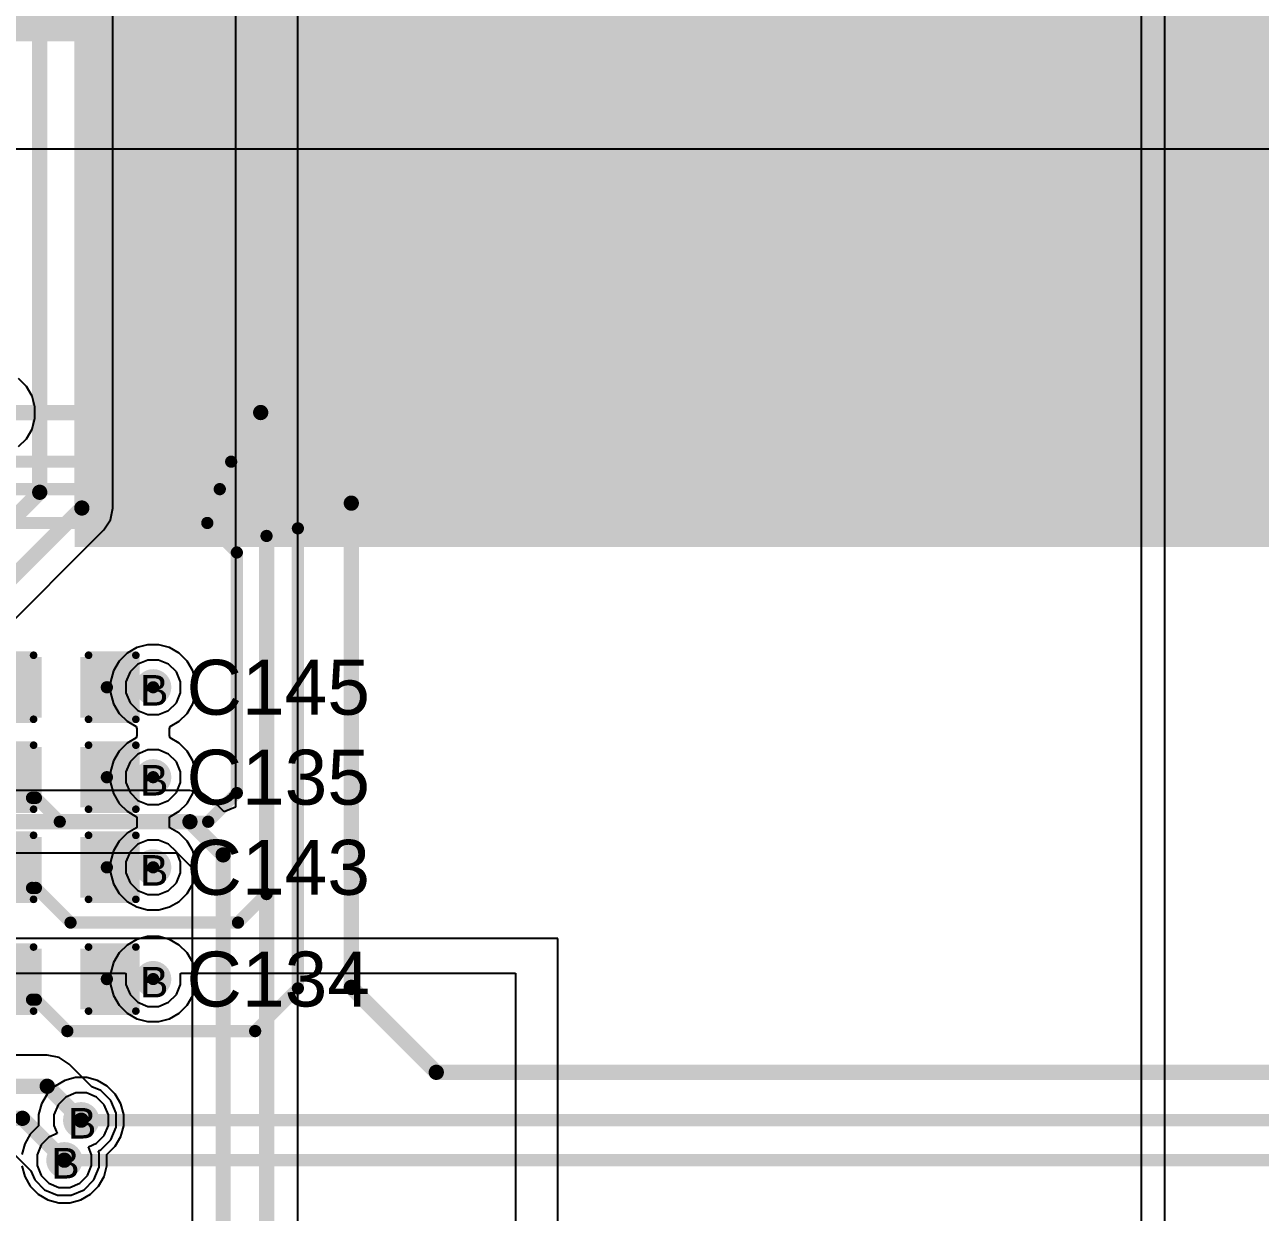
# Model space of a CAD drawing. Header units: inches. Extents: x 0 to 5379, y 0 to 5429.
# Drawn here: x 247.7 to 268.26, y 129.67 to 149.44 of the extents above; entities that cross this region are included whole.
import ezdxf

# ---------------------------------------------------------------- set-up
doc = ezdxf.new("R2010")
doc.units = ezdxf.units.IN
for name, color, linetype in [('Bottom Layer', 5, 'Continuous'), ('Bottom Solder', 6, 'Continuous'), ('Drill Drawing', 1, 'Continuous'), ('GND01', 16, 'Continuous'), ('GND02', 76, 'Continuous'), ('PWR', 156, 'Continuous'), ('SIG 01', 90, 'Continuous'), ('Top Layer', 1, 'Continuous'), ('Top Overlay', 2, 'Continuous'), ('Top Paste', 8, 'Continuous'), ('Top Solder', 216, 'Continuous'), ('Via Holes', 16, 'Continuous')]:
    doc.layers.add(name, color=color, linetype=linetype)
doc.styles.add('Arial', font='', dxfattribs={"height": 0.2})
doc.styles.get('Arial').set_extended_font_data('Arial')

# ---------------------------------------------------------------- blocks, each defined once
blk = doc.blocks.new('C___0603_982')
at = {"layer": 'Top Layer'}
for points in [[(-0.381, 0.445), (-0.381, -0.445), (-1.143, -0.445), (-1.143, 0.445)], [(1.143, 0.445), (1.143, -0.445), (0.381, -0.445), (0.381, 0.445)]]:
    blk.add_hatch(color=1, dxfattribs=at).paths.add_polyline_path(points)
at = {"layer": 'Top Paste'}
for points in [[(-0.381, 0.445), (-0.381, -0.445), (-1.143, -0.445), (-1.143, 0.445)], [(1.143, 0.445), (1.143, -0.445), (0.381, -0.445), (0.381, 0.445)]]:
    blk.add_hatch(color=8, dxfattribs=at).paths.add_polyline_path(points)
at = {"layer": 'Top Solder'}
for points in [[(-0.321, 0.504), (-0.321, -0.504), (-1.203, -0.504), (-1.203, 0.504)], [(1.203, 0.504), (1.203, -0.504), (0.321, -0.504), (0.321, 0.504)]]:
    blk.add_hatch(color=216, dxfattribs=at).paths.add_polyline_path(points)
at = {"layer": 'Top Overlay'}
for points in [[(-0.457, 0.533, 0.127, 0.127, 0), (-1.245, 0.533, 0.127, 0.127, 0)], [(-1.245, 0.533, 0.127, 0.127, 0), (-1.245, -0.533, 0.127, 0.127, 0)], [(1.245, 0.533, 0.127, 0.127, 0), (0.457, 0.533, 0.127, 0.127, 0)], [(1.245, 0.533, 0.127, 0.127, 0), (1.245, -0.533, 0.127, 0.127, 0)], [(-0.457, -0.533, 0.127, 0.127, 0), (-1.245, -0.533, 0.127, 0.127, 0)], [(1.245, -0.533, 0.127, 0.127, 0), (0.457, -0.533, 0.127, 0.127, 0)]]:
    blk.add_lwpolyline(points, format="xyseb", dxfattribs=at)
for points in [[(-1.276, 0.533, 0.0635, 0.0635, 1), (-1.213, 0.533, 0.0635, 0.0635, 1)], [(-1.276, 0.533, 0.0635, 0.0635, 1), (-1.213, 0.533, 0.0635, 0.0635, 1)], [(-0.489, 0.533, 0.0635, 0.0635, 1), (-0.425, 0.533, 0.0635, 0.0635, 1)], [(0.425, 0.533, 0.0635, 0.0635, 1), (0.489, 0.533, 0.0635, 0.0635, 1)], [(1.213, 0.533, 0.0635, 0.0635, 1), (1.276, 0.533, 0.0635, 0.0635, 1)], [(1.213, 0.533, 0.0635, 0.0635, 1), (1.276, 0.533, 0.0635, 0.0635, 1)], [(-1.276, -0.533, 0.0635, 0.0635, 1), (-1.213, -0.533, 0.0635, 0.0635, 1)], [(-1.276, -0.533, 0.0635, 0.0635, 1), (-1.213, -0.533, 0.0635, 0.0635, 1)], [(-0.489, -0.533, 0.0635, 0.0635, 1), (-0.425, -0.533, 0.0635, 0.0635, 1)], [(0.425, -0.533, 0.0635, 0.0635, 1), (0.489, -0.533, 0.0635, 0.0635, 1)], [(1.213, -0.533, 0.0635, 0.0635, 1), (1.276, -0.533, 0.0635, 0.0635, 1)], [(1.213, -0.533, 0.0635, 0.0635, 1), (1.276, -0.533, 0.0635, 0.0635, 1)]]:
    blk.add_lwpolyline(points, format="xyseb", close=True, dxfattribs=at)
blk = doc.blocks.new('C___0603_984')
at = {"layer": 'Top Layer'}
for points in [[(-0.381, 0.445), (-0.381, -0.445), (-1.143, -0.445), (-1.143, 0.445)], [(1.143, 0.445), (1.143, -0.445), (0.381, -0.445), (0.381, 0.445)]]:
    blk.add_hatch(color=1, dxfattribs=at).paths.add_polyline_path(points)
at = {"layer": 'Top Paste'}
for points in [[(-0.381, 0.445), (-0.381, -0.445), (-1.143, -0.445), (-1.143, 0.445)], [(1.143, 0.445), (1.143, -0.445), (0.381, -0.445), (0.381, 0.445)]]:
    blk.add_hatch(color=8, dxfattribs=at).paths.add_polyline_path(points)
at = {"layer": 'Top Solder'}
for points in [[(-0.321, 0.504), (-0.321, -0.504), (-1.203, -0.504), (-1.203, 0.504)], [(1.203, 0.504), (1.203, -0.504), (0.321, -0.504), (0.321, 0.504)]]:
    blk.add_hatch(color=216, dxfattribs=at).paths.add_polyline_path(points)
at = {"layer": 'Top Overlay'}
for points in [[(-0.457, 0.533, 0.127, 0.127, 0), (-1.245, 0.533, 0.127, 0.127, 0)], [(-1.245, 0.533, 0.127, 0.127, 0), (-1.245, -0.533, 0.127, 0.127, 0)], [(1.245, 0.533, 0.127, 0.127, 0), (0.457, 0.533, 0.127, 0.127, 0)], [(1.245, 0.533, 0.127, 0.127, 0), (1.245, -0.533, 0.127, 0.127, 0)], [(-0.457, -0.533, 0.127, 0.127, 0), (-1.245, -0.533, 0.127, 0.127, 0)], [(1.245, -0.533, 0.127, 0.127, 0), (0.457, -0.533, 0.127, 0.127, 0)]]:
    blk.add_lwpolyline(points, format="xyseb", dxfattribs=at)
for points in [[(-1.276, 0.533, 0.0635, 0.0635, 1), (-1.213, 0.533, 0.0635, 0.0635, 1)], [(-1.276, 0.533, 0.0635, 0.0635, 1), (-1.213, 0.533, 0.0635, 0.0635, 1)], [(-0.489, 0.533, 0.0635, 0.0635, 1), (-0.425, 0.533, 0.0635, 0.0635, 1)], [(0.425, 0.533, 0.0635, 0.0635, 1), (0.489, 0.533, 0.0635, 0.0635, 1)], [(1.213, 0.533, 0.0635, 0.0635, 1), (1.276, 0.533, 0.0635, 0.0635, 1)], [(1.213, 0.533, 0.0635, 0.0635, 1), (1.276, 0.533, 0.0635, 0.0635, 1)], [(-1.276, -0.533, 0.0635, 0.0635, 1), (-1.213, -0.533, 0.0635, 0.0635, 1)], [(-1.276, -0.533, 0.0635, 0.0635, 1), (-1.213, -0.533, 0.0635, 0.0635, 1)], [(-0.489, -0.533, 0.0635, 0.0635, 1), (-0.425, -0.533, 0.0635, 0.0635, 1)], [(0.425, -0.533, 0.0635, 0.0635, 1), (0.489, -0.533, 0.0635, 0.0635, 1)], [(1.213, -0.533, 0.0635, 0.0635, 1), (1.276, -0.533, 0.0635, 0.0635, 1)], [(1.213, -0.533, 0.0635, 0.0635, 1), (1.276, -0.533, 0.0635, 0.0635, 1)]]:
    blk.add_lwpolyline(points, format="xyseb", close=True, dxfattribs=at)
blk = doc.blocks.new('C___0603_992')
at = {"layer": 'Top Layer'}
for points in [[(-0.381, 0.445), (-0.381, -0.445), (-1.143, -0.445), (-1.143, 0.445)], [(1.143, 0.445), (1.143, -0.445), (0.381, -0.445), (0.381, 0.445)]]:
    blk.add_hatch(color=1, dxfattribs=at).paths.add_polyline_path(points)
at = {"layer": 'Top Paste'}
for points in [[(-0.381, 0.445), (-0.381, -0.445), (-1.143, -0.445), (-1.143, 0.445)], [(1.143, 0.445), (1.143, -0.445), (0.381, -0.445), (0.381, 0.445)]]:
    blk.add_hatch(color=8, dxfattribs=at).paths.add_polyline_path(points)
at = {"layer": 'Top Solder'}
for points in [[(-0.321, 0.504), (-0.321, -0.504), (-1.203, -0.504), (-1.203, 0.504)], [(1.203, 0.504), (1.203, -0.504), (0.321, -0.504), (0.321, 0.504)]]:
    blk.add_hatch(color=216, dxfattribs=at).paths.add_polyline_path(points)
at = {"layer": 'Top Overlay'}
for points in [[(-0.457, 0.533, 0.127, 0.127, 0), (-1.245, 0.533, 0.127, 0.127, 0)], [(-1.245, 0.533, 0.127, 0.127, 0), (-1.245, -0.533, 0.127, 0.127, 0)], [(1.245, 0.533, 0.127, 0.127, 0), (0.457, 0.533, 0.127, 0.127, 0)], [(1.245, 0.533, 0.127, 0.127, 0), (1.245, -0.533, 0.127, 0.127, 0)], [(-0.457, -0.533, 0.127, 0.127, 0), (-1.245, -0.533, 0.127, 0.127, 0)], [(1.245, -0.533, 0.127, 0.127, 0), (0.457, -0.533, 0.127, 0.127, 0)]]:
    blk.add_lwpolyline(points, format="xyseb", dxfattribs=at)
for points in [[(-1.276, 0.533, 0.0635, 0.0635, 1), (-1.213, 0.533, 0.0635, 0.0635, 1)], [(-1.276, 0.533, 0.0635, 0.0635, 1), (-1.213, 0.533, 0.0635, 0.0635, 1)], [(-0.489, 0.533, 0.0635, 0.0635, 1), (-0.425, 0.533, 0.0635, 0.0635, 1)], [(0.425, 0.533, 0.0635, 0.0635, 1), (0.489, 0.533, 0.0635, 0.0635, 1)], [(1.213, 0.533, 0.0635, 0.0635, 1), (1.276, 0.533, 0.0635, 0.0635, 1)], [(1.213, 0.533, 0.0635, 0.0635, 1), (1.276, 0.533, 0.0635, 0.0635, 1)], [(-1.276, -0.533, 0.0635, 0.0635, 1), (-1.213, -0.533, 0.0635, 0.0635, 1)], [(-1.276, -0.533, 0.0635, 0.0635, 1), (-1.213, -0.533, 0.0635, 0.0635, 1)], [(-0.489, -0.533, 0.0635, 0.0635, 1), (-0.425, -0.533, 0.0635, 0.0635, 1)], [(0.425, -0.533, 0.0635, 0.0635, 1), (0.489, -0.533, 0.0635, 0.0635, 1)], [(1.213, -0.533, 0.0635, 0.0635, 1), (1.276, -0.533, 0.0635, 0.0635, 1)], [(1.213, -0.533, 0.0635, 0.0635, 1), (1.276, -0.533, 0.0635, 0.0635, 1)]]:
    blk.add_lwpolyline(points, format="xyseb", close=True, dxfattribs=at)
blk = doc.blocks.new('C___0603_993')
at = {"layer": 'Top Layer'}
for points in [[(-0.381, 0.445), (-0.381, -0.445), (-1.143, -0.445), (-1.143, 0.445)], [(1.143, 0.445), (1.143, -0.445), (0.381, -0.445), (0.381, 0.445)]]:
    blk.add_hatch(color=1, dxfattribs=at).paths.add_polyline_path(points)
at = {"layer": 'Top Paste'}
for points in [[(-0.381, 0.445), (-0.381, -0.445), (-1.143, -0.445), (-1.143, 0.445)], [(1.143, 0.445), (1.143, -0.445), (0.381, -0.445), (0.381, 0.445)]]:
    blk.add_hatch(color=8, dxfattribs=at).paths.add_polyline_path(points)
at = {"layer": 'Top Solder'}
for points in [[(-0.321, 0.504), (-0.321, -0.504), (-1.203, -0.504), (-1.203, 0.504)], [(1.203, 0.504), (1.203, -0.504), (0.321, -0.504), (0.321, 0.504)]]:
    blk.add_hatch(color=216, dxfattribs=at).paths.add_polyline_path(points)
at = {"layer": 'Top Overlay'}
for points in [[(-0.457, 0.533, 0.127, 0.127, 0), (-1.245, 0.533, 0.127, 0.127, 0)], [(-1.245, 0.533, 0.127, 0.127, 0), (-1.245, -0.533, 0.127, 0.127, 0)], [(1.245, 0.533, 0.127, 0.127, 0), (0.457, 0.533, 0.127, 0.127, 0)], [(1.245, 0.533, 0.127, 0.127, 0), (1.245, -0.533, 0.127, 0.127, 0)], [(-0.457, -0.533, 0.127, 0.127, 0), (-1.245, -0.533, 0.127, 0.127, 0)], [(1.245, -0.533, 0.127, 0.127, 0), (0.457, -0.533, 0.127, 0.127, 0)]]:
    blk.add_lwpolyline(points, format="xyseb", dxfattribs=at)
for points in [[(-1.276, 0.533, 0.0635, 0.0635, 1), (-1.213, 0.533, 0.0635, 0.0635, 1)], [(-1.276, 0.533, 0.0635, 0.0635, 1), (-1.213, 0.533, 0.0635, 0.0635, 1)], [(-0.489, 0.533, 0.0635, 0.0635, 1), (-0.425, 0.533, 0.0635, 0.0635, 1)], [(0.425, 0.533, 0.0635, 0.0635, 1), (0.489, 0.533, 0.0635, 0.0635, 1)], [(1.213, 0.533, 0.0635, 0.0635, 1), (1.276, 0.533, 0.0635, 0.0635, 1)], [(1.213, 0.533, 0.0635, 0.0635, 1), (1.276, 0.533, 0.0635, 0.0635, 1)], [(-1.276, -0.533, 0.0635, 0.0635, 1), (-1.213, -0.533, 0.0635, 0.0635, 1)], [(-1.276, -0.533, 0.0635, 0.0635, 1), (-1.213, -0.533, 0.0635, 0.0635, 1)], [(-0.489, -0.533, 0.0635, 0.0635, 1), (-0.425, -0.533, 0.0635, 0.0635, 1)], [(0.425, -0.533, 0.0635, 0.0635, 1), (0.489, -0.533, 0.0635, 0.0635, 1)], [(1.213, -0.533, 0.0635, 0.0635, 1), (1.276, -0.533, 0.0635, 0.0635, 1)], [(1.213, -0.533, 0.0635, 0.0635, 1), (1.276, -0.533, 0.0635, 0.0635, 1)]]:
    blk.add_lwpolyline(points, format="xyseb", close=True, dxfattribs=at)

msp = doc.modelspace()

# ---------------------------------------------------------------- hatches: boundary and pattern name
at = {"layer": 'Bottom Layer'}
h = msp.add_hatch(color=5, dxfattribs=at)
edge = h.paths.add_edge_path()
edge.add_arc((249.84, 138.413), 0.2, 0, 360)
h = msp.add_hatch(color=5, dxfattribs=at)
edge = h.paths.add_edge_path()
edge.add_arc((249.84, 136.916), 0.2, 0, 360)
h = msp.add_hatch(color=5, dxfattribs=at)
edge = h.paths.add_edge_path()
edge.add_arc((249.84, 135.416), 0.2, 0, 360)
h = msp.add_hatch(color=5, dxfattribs=at)
edge = h.paths.add_edge_path()
edge.add_arc((249.84, 133.556), 0.2, 0, 360)
h = msp.add_hatch(color=5, dxfattribs=at)
edge = h.paths.add_edge_path()
edge.add_arc((248.641, 131.207), 0.2, 0, 360)
h = msp.add_hatch(color=5, dxfattribs=at)
edge = h.paths.add_edge_path()
edge.add_arc((248.362, 130.541), 0.2, 0, 360)
at = {"layer": 'Bottom Solder'}
for points in [[(191.321, 149.166), (306.197, 149.166), (306.197, 156.552), (191.321, 156.552)], [(248.535, 140.75), (306.197, 140.75), (306.197, 156.552), (248.535, 156.552)]]:
    msp.add_hatch(color=6, dxfattribs=at).paths.add_polyline_path(points)
h = msp.add_hatch(color=6, dxfattribs=at)
edge = h.paths.add_edge_path()
edge.add_arc((249.84, 138.413), 0.302, 0, 360)
h = msp.add_hatch(color=6, dxfattribs=at)
edge = h.paths.add_edge_path()
edge.add_arc((249.84, 136.916), 0.302, 0, 360)
h = msp.add_hatch(color=6, dxfattribs=at)
edge = h.paths.add_edge_path()
edge.add_arc((249.84, 135.416), 0.302, 0, 360)
h = msp.add_hatch(color=6, dxfattribs=at)
edge = h.paths.add_edge_path()
edge.add_arc((249.84, 133.556), 0.302, 0, 360)
h = msp.add_hatch(color=6, dxfattribs=at)
edge = h.paths.add_edge_path()
edge.add_arc((248.641, 131.207), 0.302, 0, 360)
h = msp.add_hatch(color=6, dxfattribs=at)
edge = h.paths.add_edge_path()
edge.add_arc((248.362, 130.541), 0.302, 0, 360)
at = {"layer": 'GND01'}
h = msp.add_hatch(color=16, dxfattribs=at)
edge = h.paths.add_edge_path()
edge.add_arc((249.84, 138.413), 0.2, 0, 360)
h = msp.add_hatch(color=16, dxfattribs=at)
edge = h.paths.add_edge_path()
edge.add_arc((249.84, 136.916), 0.2, 0, 360)
h = msp.add_hatch(color=16, dxfattribs=at)
edge = h.paths.add_edge_path()
edge.add_arc((249.84, 135.416), 0.2, 0, 360)
h = msp.add_hatch(color=16, dxfattribs=at)
edge = h.paths.add_edge_path()
edge.add_arc((249.84, 133.556), 0.2, 0, 360)
h = msp.add_hatch(color=16, dxfattribs=at)
edge = h.paths.add_edge_path()
edge.add_arc((248.641, 131.207), 0.2, 0, 360)
h = msp.add_hatch(color=16, dxfattribs=at)
edge = h.paths.add_edge_path()
edge.add_arc((248.362, 130.541), 0.2, 0, 360)
at = {"layer": 'GND02'}
h = msp.add_hatch(color=76, dxfattribs=at)
edge = h.paths.add_edge_path()
edge.add_arc((249.84, 138.413), 0.2, 0, 360)
h = msp.add_hatch(color=76, dxfattribs=at)
edge = h.paths.add_edge_path()
edge.add_arc((249.84, 136.916), 0.2, 0, 360)
h = msp.add_hatch(color=76, dxfattribs=at)
edge = h.paths.add_edge_path()
edge.add_arc((249.84, 135.416), 0.2, 0, 360)
h = msp.add_hatch(color=76, dxfattribs=at)
edge = h.paths.add_edge_path()
edge.add_arc((249.84, 133.556), 0.2, 0, 360)
h = msp.add_hatch(color=76, dxfattribs=at)
edge = h.paths.add_edge_path()
edge.add_arc((248.641, 131.207), 0.2, 0, 360)
h = msp.add_hatch(color=76, dxfattribs=at)
edge = h.paths.add_edge_path()
edge.add_arc((248.362, 130.541), 0.2, 0, 360)
at = {"layer": 'PWR'}
h = msp.add_hatch(color=156, dxfattribs=at)
edge = h.paths.add_edge_path()
edge.add_arc((249.84, 138.413), 0.2, 0, 360)
h = msp.add_hatch(color=156, dxfattribs=at)
edge = h.paths.add_edge_path()
edge.add_arc((249.84, 136.916), 0.2, 0, 360)
h = msp.add_hatch(color=156, dxfattribs=at)
edge = h.paths.add_edge_path()
edge.add_arc((249.84, 135.416), 0.2, 0, 360)
h = msp.add_hatch(color=156, dxfattribs=at)
edge = h.paths.add_edge_path()
edge.add_arc((249.84, 133.556), 0.2, 0, 360)
h = msp.add_hatch(color=156, dxfattribs=at)
edge = h.paths.add_edge_path()
edge.add_arc((248.641, 131.207), 0.2, 0, 360)
h = msp.add_hatch(color=156, dxfattribs=at)
edge = h.paths.add_edge_path()
edge.add_arc((248.362, 130.541), 0.2, 0, 360)
at = {"layer": 'SIG 01'}
h = msp.add_hatch(color=90, dxfattribs=at)
edge = h.paths.add_edge_path()
edge.add_arc((249.84, 138.413), 0.2, 0, 360)
h = msp.add_hatch(color=90, dxfattribs=at)
edge = h.paths.add_edge_path()
edge.add_arc((249.84, 136.916), 0.2, 0, 360)
h = msp.add_hatch(color=90, dxfattribs=at)
edge = h.paths.add_edge_path()
edge.add_arc((249.84, 135.416), 0.2, 0, 360)
h = msp.add_hatch(color=90, dxfattribs=at)
edge = h.paths.add_edge_path()
edge.add_arc((249.84, 133.556), 0.2, 0, 360)
h = msp.add_hatch(color=90, dxfattribs=at)
edge = h.paths.add_edge_path()
edge.add_arc((248.641, 131.207), 0.2, 0, 360)
h = msp.add_hatch(color=90, dxfattribs=at)
edge = h.paths.add_edge_path()
edge.add_arc((248.362, 130.541), 0.2, 0, 360)
at = {"layer": 'Top Layer'}
h = msp.add_hatch(color=1, dxfattribs=at)
edge = h.paths.add_edge_path()
edge.add_arc((249.84, 138.413), 0.2, 0, 360)
h = msp.add_hatch(color=1, dxfattribs=at)
edge = h.paths.add_edge_path()
edge.add_arc((249.84, 136.916), 0.2, 0, 360)
h = msp.add_hatch(color=1, dxfattribs=at)
edge = h.paths.add_edge_path()
edge.add_arc((249.84, 135.416), 0.2, 0, 360)
h = msp.add_hatch(color=1, dxfattribs=at)
edge = h.paths.add_edge_path()
edge.add_arc((249.84, 133.556), 0.2, 0, 360)
h = msp.add_hatch(color=1, dxfattribs=at)
edge = h.paths.add_edge_path()
edge.add_arc((248.641, 131.207), 0.2, 0, 360)
h = msp.add_hatch(color=1, dxfattribs=at)
edge = h.paths.add_edge_path()
edge.add_arc((248.362, 130.541), 0.2, 0, 360)
at = {"layer": 'Top Solder'}
h = msp.add_hatch(color=216, dxfattribs=at)
edge = h.paths.add_edge_path()
edge.add_arc((249.84, 138.413), 0.302, 0, 360)
h = msp.add_hatch(color=216, dxfattribs=at)
edge = h.paths.add_edge_path()
edge.add_arc((249.84, 136.916), 0.302, 0, 360)
h = msp.add_hatch(color=216, dxfattribs=at)
edge = h.paths.add_edge_path()
edge.add_arc((249.84, 135.416), 0.302, 0, 360)
h = msp.add_hatch(color=216, dxfattribs=at)
edge = h.paths.add_edge_path()
edge.add_arc((249.84, 133.556), 0.302, 0, 360)
h = msp.add_hatch(color=216, dxfattribs=at)
edge = h.paths.add_edge_path()
edge.add_arc((248.641, 131.207), 0.302, 0, 360)
h = msp.add_hatch(color=216, dxfattribs=at)
edge = h.paths.add_edge_path()
edge.add_arc((248.362, 130.541), 0.302, 0, 360)
at = {"layer": 'Via Holes'}
h = msp.add_hatch(color=7, dxfattribs=at)
edge = h.paths.add_edge_path()
edge.add_arc((249.84, 138.413), 0.1, 0, 360)
h = msp.add_hatch(color=7, dxfattribs=at)
edge = h.paths.add_edge_path()
edge.add_arc((249.84, 136.916), 0.1, 0, 360)
h = msp.add_hatch(color=7, dxfattribs=at)
edge = h.paths.add_edge_path()
edge.add_arc((249.84, 135.416), 0.1, 0, 360)
h = msp.add_hatch(color=7, dxfattribs=at)
edge = h.paths.add_edge_path()
edge.add_arc((249.84, 133.556), 0.1, 0, 360)
h = msp.add_hatch(color=7, dxfattribs=at)
edge = h.paths.add_edge_path()
edge.add_arc((248.641, 131.207), 0.1, 0, 360)
h = msp.add_hatch(color=7, dxfattribs=at)
edge = h.paths.add_edge_path()
edge.add_arc((248.362, 130.541), 0.1, 0, 360)

# ---------------------------------------------------------------- linework, layer by layer
at = {"layer": 'Bottom Layer'}
for p, q in [((247.73, 143.42), (247.599, 143.552)), ((247.824, 143.259), (247.73, 143.42)), ((247.872, 143.079), (247.824, 143.259)), ((247.824, 142.712), (247.872, 142.892)), ((247.872, 142.892), (247.872, 143.079)), ((247.73, 142.551), (247.824, 142.712)), ((247.599, 142.419), (247.73, 142.551)), ((249.566, 139.073), (249.405, 138.98)), ((249.746, 139.121), (249.566, 139.073)), ((249.933, 139.121), (249.746, 139.121)), ((250.113, 139.073), (249.933, 139.121)), ((250.274, 138.98), (250.113, 139.073)), ((249.273, 138.848), (249.18, 138.686)), ((249.405, 138.98), (249.273, 138.848)), ((250.406, 138.848), (250.274, 138.98)), ((250.499, 138.686), (250.406, 138.848)), ((249.18, 138.686), (249.132, 138.506)), ((250.548, 138.506), (250.499, 138.686)), ((249.132, 138.506), (249.132, 138.32)), ((250.548, 138.32), (250.548, 138.506)), ((249.132, 138.32), (249.18, 138.14)), ((250.499, 138.14), (250.548, 138.32)), ((249.18, 138.14), (249.273, 137.978)), ((249.273, 137.978), (249.405, 137.847)), ((250.274, 137.847), (250.406, 137.978)), ((250.406, 137.978), (250.499, 138.14)), ((249.405, 137.847), (249.558, 137.758)), ((249.558, 137.758), (249.566, 137.721)), ((250.113, 137.721), (250.121, 137.758)), ((250.121, 137.758), (250.274, 137.847)), ((249.558, 137.571), (249.405, 137.483)), ((249.566, 137.609), (249.558, 137.571)), ((249.566, 137.721), (249.566, 137.609)), ((250.113, 137.609), (250.113, 137.721)), ((250.121, 137.571), (250.113, 137.609)), ((250.274, 137.483), (250.121, 137.571)), ((249.273, 137.351), (249.18, 137.189)), ((249.405, 137.483), (249.273, 137.351)), ((250.406, 137.351), (250.274, 137.483)), ((250.499, 137.189), (250.406, 137.351)), ((249.18, 137.189), (249.132, 137.009)), ((250.548, 137.009), (250.499, 137.189)), ((249.132, 137.009), (249.132, 136.823)), ((250.548, 136.823), (250.548, 137.009)), ((249.132, 136.823), (249.18, 136.643)), ((250.499, 136.643), (250.548, 136.823)), ((249.18, 136.643), (249.273, 136.481)), ((250.406, 136.481), (250.499, 136.643)), ((249.273, 136.481), (249.405, 136.35)), ((249.405, 136.35), (249.563, 136.259)), ((250.117, 136.259), (250.274, 136.35)), ((250.274, 136.35), (250.406, 136.481)), ((249.563, 136.259), (249.566, 136.243)), ((249.566, 136.243), (249.566, 136.089)), ((250.113, 136.243), (250.117, 136.259)), ((250.113, 136.089), (250.113, 136.243)), ((249.405, 135.982), (249.273, 135.851)), ((249.563, 136.073), (249.405, 135.982)), ((249.566, 136.089), (249.563, 136.073)), ((250.117, 136.073), (250.113, 136.089)), ((250.274, 135.982), (250.117, 136.073)), ((250.406, 135.851), (250.274, 135.982)), ((249.273, 135.851), (249.18, 135.689)), ((250.499, 135.689), (250.406, 135.851)), ((249.18, 135.689), (249.132, 135.509)), ((249.132, 135.509), (249.132, 135.323)), ((250.548, 135.509), (250.499, 135.689)), ((250.548, 135.323), (250.548, 135.509)), ((249.132, 135.323), (249.18, 135.143)), ((250.499, 135.143), (250.548, 135.323)), ((249.18, 135.143), (249.273, 134.981)), ((250.406, 134.981), (250.499, 135.143)), ((249.273, 134.981), (249.405, 134.849)), ((250.274, 134.849), (250.406, 134.981)), ((249.405, 134.849), (249.566, 134.756)), ((249.566, 134.756), (249.746, 134.708)), ((249.746, 134.708), (249.933, 134.708)), ((249.933, 134.708), (250.113, 134.756)), ((250.113, 134.756), (250.274, 134.849)), ((249.746, 134.264), (249.566, 134.215)), ((249.933, 134.264), (249.746, 134.264)), ((250.113, 134.215), (249.933, 134.264)), ((249.405, 134.122), (249.273, 133.99)), ((249.566, 134.215), (249.405, 134.122)), ((250.274, 134.122), (250.113, 134.215)), ((250.406, 133.99), (250.274, 134.122)), ((249.273, 133.99), (249.18, 133.829)), ((250.499, 133.829), (250.406, 133.99)), ((249.18, 133.829), (249.132, 133.649)), ((249.132, 133.649), (249.132, 133.462)), ((250.548, 133.649), (250.499, 133.829)), ((250.548, 133.462), (250.548, 133.649)), ((249.132, 133.462), (249.18, 133.282)), ((250.499, 133.282), (250.548, 133.462)), ((249.18, 133.282), (249.273, 133.121)), ((250.406, 133.121), (250.499, 133.282)), ((249.273, 133.121), (249.405, 132.989)), ((250.274, 132.989), (250.406, 133.121)), ((249.405, 132.989), (249.566, 132.896)), ((249.566, 132.896), (249.746, 132.848)), ((249.746, 132.848), (249.933, 132.848)), ((249.933, 132.848), (250.113, 132.896)), ((250.113, 132.896), (250.274, 132.989)), ((248.368, 131.867), (248.207, 131.773)), ((248.548, 131.915), (248.368, 131.867)), ((248.734, 131.915), (248.548, 131.915)), ((248.915, 131.867), (248.734, 131.915)), ((249.076, 131.773), (248.915, 131.867)), ((248.075, 131.642), (247.982, 131.48)), ((248.207, 131.773), (248.075, 131.642)), ((249.208, 131.642), (249.076, 131.773)), ((249.301, 131.48), (249.208, 131.642)), ((247.982, 131.48), (247.933, 131.3)), ((249.349, 131.3), (249.301, 131.48)), ((247.933, 131.3), (247.933, 131.114)), ((249.349, 131.114), (249.349, 131.3)), ((247.795, 130.976), (247.702, 130.814)), ((247.927, 131.108), (247.795, 130.976)), ((247.934, 131.112), (247.927, 131.108)), ((247.933, 131.114), (247.934, 131.112)), ((249.301, 130.934), (249.349, 131.114)), ((247.702, 130.814), (247.654, 130.634)), ((249.076, 130.64), (249.208, 130.772)), ((249.208, 130.772), (249.301, 130.934)), ((249.069, 130.636), (249.076, 130.64)), ((249.07, 130.634), (249.069, 130.636)), ((249.07, 130.448), (249.07, 130.634)), ((247.654, 130.448), (247.702, 130.268)), ((249.022, 130.268), (249.07, 130.448)), ((247.702, 130.268), (247.795, 130.106)), ((248.928, 130.106), (249.022, 130.268)), ((247.795, 130.106), (247.927, 129.975)), ((247.927, 129.975), (248.089, 129.881)), ((248.635, 129.881), (248.797, 129.975)), ((248.797, 129.975), (248.928, 130.106)), ((248.089, 129.881), (248.269, 129.833)), ((248.269, 129.833), (248.455, 129.833)), ((248.455, 129.833), (248.635, 129.881))]:
    msp.add_line(p, q, dxfattribs=at)
at = {"layer": 'GND01'}
for p, q in [((248.384, 131.592), (248.256, 131.464)), ((248.551, 131.661), (248.384, 131.592)), ((248.732, 131.661), (248.551, 131.661)), ((248.898, 131.592), (248.732, 131.661)), ((249.026, 131.464), (248.898, 131.592)), ((248.256, 131.464), (248.187, 131.297)), ((249.095, 131.297), (249.026, 131.464)), ((248.187, 131.297), (248.187, 131.117)), ((249.095, 131.117), (249.095, 131.297)), ((248.243, 130.983), (248.105, 130.926)), ((248.187, 131.117), (248.243, 130.983)), ((249.026, 130.95), (249.095, 131.117)), ((247.977, 130.798), (247.908, 130.631)), ((248.105, 130.926), (247.977, 130.798)), ((248.761, 130.765), (248.898, 130.822)), ((248.816, 130.631), (248.761, 130.765)), ((248.898, 130.822), (249.026, 130.95)), ((247.908, 130.631), (247.908, 130.451)), ((248.816, 130.451), (248.816, 130.631)), ((247.908, 130.451), (247.977, 130.284)), ((248.747, 130.284), (248.816, 130.451)), ((247.977, 130.284), (248.105, 130.156)), ((248.105, 130.156), (248.272, 130.087)), ((248.452, 130.087), (248.619, 130.156)), ((248.619, 130.156), (248.747, 130.284)), ((248.272, 130.087), (248.452, 130.087))]:
    msp.add_line(p, q, dxfattribs=at)
at = {"layer": 'GND02'}
for p, q in [((248.384, 131.592), (248.256, 131.464)), ((248.551, 131.661), (248.384, 131.592)), ((248.732, 131.661), (248.551, 131.661)), ((248.898, 131.592), (248.732, 131.661)), ((249.026, 131.464), (248.898, 131.592)), ((248.256, 131.464), (248.187, 131.297)), ((249.095, 131.297), (249.026, 131.464)), ((248.187, 131.297), (248.187, 131.117)), ((249.095, 131.117), (249.095, 131.297)), ((248.243, 130.983), (248.105, 130.926)), ((248.187, 131.117), (248.243, 130.983)), ((249.026, 130.95), (249.095, 131.117)), ((247.977, 130.798), (247.908, 130.631)), ((248.105, 130.926), (247.977, 130.798)), ((248.761, 130.765), (248.898, 130.822)), ((248.816, 130.631), (248.761, 130.765)), ((248.898, 130.822), (249.026, 130.95)), ((247.908, 130.631), (247.908, 130.451)), ((248.816, 130.451), (248.816, 130.631)), ((247.908, 130.451), (247.977, 130.284)), ((248.747, 130.284), (248.816, 130.451)), ((247.977, 130.284), (248.105, 130.156)), ((248.105, 130.156), (248.272, 130.087)), ((248.452, 130.087), (248.619, 130.156)), ((248.619, 130.156), (248.747, 130.284)), ((248.272, 130.087), (248.452, 130.087))]:
    msp.add_line(p, q, dxfattribs=at)
at = {"layer": 'PWR'}
for p, q in [((266.282, 159.69), (266.282, 120.726)), ((266.671, 120.726), (266.671, 159.69)), ((249.583, 138.798), (249.455, 138.67)), ((249.749, 138.867), (249.583, 138.798)), ((249.93, 138.867), (249.749, 138.867)), ((250.097, 138.798), (249.93, 138.867)), ((250.225, 138.67), (250.097, 138.798)), ((249.455, 138.67), (249.386, 138.503)), ((250.294, 138.503), (250.225, 138.67)), ((249.386, 138.503), (249.386, 138.323)), ((250.294, 138.323), (250.294, 138.503)), ((249.386, 138.323), (249.455, 138.156)), ((250.225, 138.156), (250.294, 138.323)), ((249.455, 138.156), (249.583, 138.028)), ((249.583, 138.028), (249.749, 137.959)), ((249.749, 137.959), (249.93, 137.959)), ((249.93, 137.959), (250.097, 138.028)), ((250.097, 138.028), (250.225, 138.156)), ((249.749, 137.37), (249.583, 137.301)), ((249.93, 137.37), (249.749, 137.37)), ((250.097, 137.301), (249.93, 137.37)), ((249.455, 137.173), (249.386, 137.007)), ((249.583, 137.301), (249.455, 137.173)), ((250.225, 137.173), (250.097, 137.301)), ((250.294, 137.007), (250.225, 137.173)), ((249.386, 137.007), (249.386, 136.826)), ((250.294, 136.826), (250.294, 137.007)), ((249.386, 136.826), (249.455, 136.659)), ((250.225, 136.659), (250.294, 136.826)), ((249.455, 136.659), (249.583, 136.531)), ((249.583, 136.531), (249.749, 136.462)), ((249.93, 136.462), (250.097, 136.531)), ((250.097, 136.531), (250.225, 136.659)), ((249.749, 136.462), (249.93, 136.462)), ((249.583, 135.801), (249.455, 135.673)), ((249.749, 135.87), (249.583, 135.801)), ((249.93, 135.87), (249.749, 135.87)), ((250.097, 135.801), (249.93, 135.87)), ((250.225, 135.673), (250.097, 135.801)), ((249.455, 135.673), (249.386, 135.506)), ((249.386, 135.506), (249.386, 135.326)), ((250.294, 135.506), (250.225, 135.673)), ((250.294, 135.326), (250.294, 135.506)), ((249.386, 135.326), (249.455, 135.159)), ((250.225, 135.159), (250.294, 135.326)), ((249.455, 135.159), (249.583, 135.031)), ((250.097, 135.031), (250.225, 135.159)), ((249.583, 135.031), (249.749, 134.962)), ((249.749, 134.962), (249.93, 134.962)), ((249.93, 134.962), (250.097, 135.031)), ((256.575, 134.23), (245.946, 134.23)), ((256.575, 120.726), (256.575, 134.23)), ((246.356, 133.653), (249.381, 133.653)), ((249.381, 133.653), (249.386, 133.646)), ((249.386, 133.646), (249.386, 133.465)), ((250.294, 133.646), (250.298, 133.653)), ((250.294, 133.465), (250.294, 133.646)), ((250.298, 133.653), (255.87, 133.653)), ((255.87, 133.653), (255.87, 124.274)), ((249.386, 133.465), (249.455, 133.298)), ((250.225, 133.298), (250.294, 133.465)), ((249.455, 133.298), (249.583, 133.171)), ((250.097, 133.171), (250.225, 133.298)), ((249.583, 133.171), (249.749, 133.102)), ((249.749, 133.102), (249.93, 133.102)), ((249.93, 133.102), (250.097, 133.171)), ((248.384, 131.592), (248.256, 131.464)), ((248.551, 131.661), (248.384, 131.592)), ((248.732, 131.661), (248.551, 131.661)), ((248.898, 131.592), (248.732, 131.661)), ((249.026, 131.464), (248.898, 131.592)), ((248.256, 131.464), (248.187, 131.297)), ((249.095, 131.297), (249.026, 131.464)), ((248.187, 131.297), (248.187, 131.117)), ((249.095, 131.117), (249.095, 131.297)), ((248.243, 130.983), (248.105, 130.926)), ((248.187, 131.117), (248.243, 130.983)), ((249.026, 130.95), (249.095, 131.117)), ((247.977, 130.798), (247.908, 130.631)), ((248.105, 130.926), (247.977, 130.798)), ((248.761, 130.765), (248.898, 130.822)), ((248.816, 130.631), (248.761, 130.765)), ((248.898, 130.822), (249.026, 130.95)), ((247.908, 130.631), (247.908, 130.451)), ((248.816, 130.451), (248.816, 130.631)), ((247.908, 130.451), (247.977, 130.284)), ((248.747, 130.284), (248.816, 130.451)), ((247.977, 130.284), (248.105, 130.156)), ((248.105, 130.156), (248.272, 130.087)), ((248.452, 130.087), (248.619, 130.156)), ((248.619, 130.156), (248.747, 130.284)), ((248.272, 130.087), (248.452, 130.087))]:
    msp.add_line(p, q, dxfattribs=at)
at = {"layer": 'SIG 01'}
for p, q in [((249.17, 141.397), (249.17, 182.018)), ((252.244, 125.962), (252.244, 180.482)), ((251.208, 180.267), (251.208, 136.416)), ((249.131, 141.199), (249.17, 141.397)), ((249.17, 141.397), (249.17, 141.397)), ((249.018, 141.031), (249.131, 141.199)), ((241.678, 133.69), (249.018, 141.031)), ((249.018, 141.031), (249.018, 141.031)), ((250.451, 136.693), (247.019, 136.693)), ((250.649, 136.654), (250.451, 136.693)), ((250.817, 136.542), (250.649, 136.654)), ((251.021, 136.338), (250.817, 136.542)), ((251.208, 136.416), (251.021, 136.338)), ((246.805, 135.657), (250.237, 135.657)), ((250.237, 135.657), (250.486, 135.408)), ((250.486, 135.408), (250.486, 127.954)), ((248.076, 132.29), (243.192, 132.29)), ((248.275, 132.25), (248.076, 132.29)), ((248.443, 132.138), (248.275, 132.25)), ((248.818, 131.762), (248.443, 132.138)), ((248.97, 131.699), (248.818, 131.762)), ((249.134, 131.536), (248.97, 131.699)), ((249.222, 131.322), (249.134, 131.536)), ((249.222, 131.091), (249.222, 131.322)), ((249.134, 130.878), (249.222, 131.091)), ((248.97, 130.714), (249.134, 130.878)), ((247.45, 130.72), (247.806, 130.364)), ((248.927, 130.696), (248.97, 130.714)), ((248.943, 130.657), (248.927, 130.696)), ((248.943, 130.426), (248.943, 130.657)), ((247.806, 130.364), (247.869, 130.212)), ((248.854, 130.212), (248.943, 130.426)), ((247.869, 130.212), (248.033, 130.049)), ((248.691, 130.049), (248.854, 130.212)), ((248.033, 130.049), (248.246, 129.96)), ((248.246, 129.96), (248.477, 129.96)), ((248.477, 129.96), (248.691, 130.049))]:
    msp.add_line(p, q, dxfattribs=at)
for points in [[(248.652, 141.397, 0.254, 0.254, 0), (248.652, 182.133, 0.254, 0.254, 0)], [(247.951, 141.659, 0.254, 0.254, 0), (247.951, 181.546, 0.254, 0.254, 0)], [(251.726, 125.748, 0.254, 0.254, 0), (251.726, 180.482, 0.254, 0.254, 0)], [(240.522, 134.23, 0.254, 0.254, 0), (247.951, 141.659, 0.254, 0.254, 0)], [(240.908, 133.653, 0.254, 0.254, 0), (248.652, 141.397, 0.254, 0.254, 0)], [(246.805, 136.175, 0.254, 0.254, 0), (250.451, 136.175, 0.254, 0.254, 0)], [(250.451, 136.175, 0.254, 0.254, 0), (251.004, 135.623, 0.254, 0.254, 0)], [(251.004, 127.686, 0.254, 0.254, 0), (251.004, 135.623, 0.254, 0.254, 0)], [(233.332, 131.772, 0.254, 0.254, 0), (248.076, 131.772, 0.254, 0.254, 0)], [(248.076, 131.772, 0.254, 0.254, 0), (248.641, 131.207, 0.254, 0.254, 0)], [(233.628, 131.238, 0.254, 0.254, 0), (247.665, 131.238, 0.254, 0.254, 0)], [(247.665, 131.238, 0.254, 0.254, 0), (248.362, 130.541, 0.254, 0.254, 0)]]:
    msp.add_lwpolyline(points, format="xyseb", dxfattribs=at)
for points in [[(247.888, 141.659, 0.127, 0.127, 1), (248.015, 141.659, 0.127, 0.127, 1)], [(247.888, 141.659, 0.127, 0.127, 1), (248.015, 141.659, 0.127, 0.127, 1)], [(248.589, 141.397, 0.127, 0.127, 1), (248.716, 141.397, 0.127, 0.127, 1)], [(248.589, 141.397, 0.127, 0.127, 1), (248.716, 141.397, 0.127, 0.127, 1)], [(250.388, 136.175, 0.127, 0.127, 1), (250.515, 136.175, 0.127, 0.127, 1)], [(250.388, 136.175, 0.127, 0.127, 1), (250.515, 136.175, 0.127, 0.127, 1)], [(250.94, 135.623, 0.127, 0.127, 1), (251.067, 135.623, 0.127, 0.127, 1)], [(250.94, 135.623, 0.127, 0.127, 1), (251.067, 135.623, 0.127, 0.127, 1)], [(248.013, 131.772, 0.127, 0.127, 1), (248.14, 131.772, 0.127, 0.127, 1)], [(248.013, 131.772, 0.127, 0.127, 1), (248.14, 131.772, 0.127, 0.127, 1)], [(247.601, 131.238, 0.127, 0.127, 1), (247.728, 131.238, 0.127, 0.127, 1)], [(247.601, 131.238, 0.127, 0.127, 1), (247.728, 131.238, 0.127, 0.127, 1)], [(248.578, 131.207, 0.127, 0.127, 1), (248.705, 131.207, 0.127, 0.127, 1)], [(248.298, 130.541, 0.127, 0.127, 1), (248.425, 130.541, 0.127, 0.127, 1)]]:
    msp.add_lwpolyline(points, format="xyseb", close=True, dxfattribs=at)
at = {"layer": 'Top Layer'}
for p, q in [((301.981, 147.371), (0.381, 147.371)), ((301.796, 147.371), (241.63, 147.371))]:
    msp.add_line(p, q, dxfattribs=at)
for points in [[(247.164, 142.986, 0.254, 0.254, 0), (251.629, 142.986, 0.254, 0.254, 0)], [(251.629, 142.986, 0.254, 0.254, 0), (253.136, 141.478, 0.254, 0.254, 0)], [(245.521, 142.168, 0.203, 0.203, 0), (251.137, 142.168, 0.203, 0.203, 0)], [(251.137, 142.168, 0.203, 0.203, 0), (252.247, 141.058, 0.203, 0.203, 0)], [(245.161, 141.711, 0.203, 0.203, 0), (250.948, 141.711, 0.203, 0.203, 0)], [(250.948, 141.711, 0.203, 0.203, 0), (251.726, 140.932, 0.203, 0.203, 0)], [(253.136, 133.418, 0.254, 0.254, 0), (253.136, 141.478, 0.254, 0.254, 0)], [(244.958, 141.148, 0.203, 0.203, 0), (250.74, 141.148, 0.203, 0.203, 0)], [(250.74, 141.148, 0.203, 0.203, 0), (251.231, 140.657, 0.203, 0.203, 0)], [(252.247, 133.401, 0.203, 0.203, 0), (252.247, 141.058, 0.203, 0.203, 0)], [(251.726, 134.971, 0.203, 0.203, 0), (251.726, 140.932, 0.203, 0.203, 0)], [(251.231, 136.652, 0.203, 0.203, 0), (251.231, 140.657, 0.203, 0.203, 0)], [(249.069, 138.413, 0.203, 0.203, 0), (249.84, 138.413, 0.203, 0.203, 0)], [(247.545, 136.853, 0.203, 0.203, 0), (247.824, 136.573, 0.203, 0.203, 0)], [(249.069, 136.916, 0.203, 0.203, 0), (249.84, 136.916, 0.203, 0.203, 0)], [(250.755, 136.175, 0.203, 0.203, 0), (251.231, 136.652, 0.203, 0.203, 0)], [(247.824, 136.573, 0.203, 0.203, 0), (247.888, 136.573, 0.203, 0.203, 0)], [(247.888, 136.573, 0.203, 0.203, 0), (248.286, 136.175, 0.203, 0.203, 0)], [(248.286, 136.175, 0.203, 0.203, 0), (250.755, 136.175, 0.203, 0.203, 0)], [(249.069, 135.416, 0.203, 0.203, 0), (249.84, 135.416, 0.203, 0.203, 0)], [(247.545, 135.352, 0.203, 0.203, 0), (247.824, 135.073, 0.203, 0.203, 0)], [(247.824, 135.073, 0.203, 0.203, 0), (247.888, 135.073, 0.203, 0.203, 0)], [(247.888, 135.073, 0.203, 0.203, 0), (248.465, 134.496, 0.203, 0.203, 0)], [(251.251, 134.496, 0.203, 0.203, 0), (251.726, 134.971, 0.203, 0.203, 0)], [(248.465, 134.496, 0.203, 0.203, 0), (251.251, 134.496, 0.203, 0.203, 0)], [(249.069, 133.556, 0.203, 0.203, 0), (249.84, 133.556, 0.203, 0.203, 0)], [(247.545, 133.492, 0.203, 0.203, 0), (247.824, 133.213, 0.203, 0.203, 0)], [(251.536, 132.69, 0.203, 0.203, 0), (252.247, 133.401, 0.203, 0.203, 0)], [(253.136, 133.418, 0.254, 0.254, 0), (254.551, 132.004, 0.254, 0.254, 0)], [(247.824, 133.213, 0.203, 0.203, 0), (247.888, 133.213, 0.203, 0.203, 0)], [(247.888, 133.213, 0.203, 0.203, 0), (248.411, 132.69, 0.203, 0.203, 0)], [(248.411, 132.69, 0.203, 0.203, 0), (251.536, 132.69, 0.203, 0.203, 0)], [(254.551, 132.004, 0.254, 0.254, 0), (270.524, 132.004, 0.254, 0.254, 0)], [(248.641, 131.207, 0.203, 0.203, 0), (271.069, 131.207, 0.203, 0.203, 0)], [(248.362, 130.541, 0.203, 0.203, 0), (271.089, 130.541, 0.203, 0.203, 0)]]:
    msp.add_lwpolyline(points, format="xyseb", dxfattribs=at)
for points in [[(251.565, 142.986, 0.127, 0.127, 1), (251.692, 142.986, 0.127, 0.127, 1)], [(251.565, 142.986, 0.127, 0.127, 1), (251.692, 142.986, 0.127, 0.127, 1)], [(251.087, 142.168, 0.102, 0.102, 1), (251.188, 142.168, 0.102, 0.102, 1)], [(251.087, 142.168, 0.102, 0.102, 1), (251.188, 142.168, 0.102, 0.102, 1)], [(250.897, 141.711, 0.102, 0.102, 1), (250.999, 141.711, 0.102, 0.102, 1)], [(250.897, 141.711, 0.102, 0.102, 1), (250.999, 141.711, 0.102, 0.102, 1)], [(253.073, 141.478, 0.127, 0.127, 1), (253.2, 141.478, 0.127, 0.127, 1)], [(253.073, 141.478, 0.127, 0.127, 1), (253.2, 141.478, 0.127, 0.127, 1)], [(250.689, 141.148, 0.102, 0.102, 1), (250.791, 141.148, 0.102, 0.102, 1)], [(250.689, 141.148, 0.102, 0.102, 1), (250.791, 141.148, 0.102, 0.102, 1)], [(252.197, 141.058, 0.102, 0.102, 1), (252.298, 141.058, 0.102, 0.102, 1)], [(252.197, 141.058, 0.102, 0.102, 1), (252.298, 141.058, 0.102, 0.102, 1)], [(251.675, 140.932, 0.102, 0.102, 1), (251.777, 140.932, 0.102, 0.102, 1)], [(251.675, 140.932, 0.102, 0.102, 1), (251.777, 140.932, 0.102, 0.102, 1)], [(251.181, 140.657, 0.102, 0.102, 1), (251.282, 140.657, 0.102, 0.102, 1)], [(251.181, 140.657, 0.102, 0.102, 1), (251.282, 140.657, 0.102, 0.102, 1)], [(249.018, 138.413, 0.102, 0.102, 1), (249.12, 138.413, 0.102, 0.102, 1)], [(249.789, 138.413, 0.102, 0.102, 1), (249.89, 138.413, 0.102, 0.102, 1)], [(249.018, 136.916, 0.102, 0.102, 1), (249.12, 136.916, 0.102, 0.102, 1)], [(249.789, 136.916, 0.102, 0.102, 1), (249.89, 136.916, 0.102, 0.102, 1)], [(251.181, 136.652, 0.102, 0.102, 1), (251.282, 136.652, 0.102, 0.102, 1)], [(251.181, 136.652, 0.102, 0.102, 1), (251.282, 136.652, 0.102, 0.102, 1)], [(247.773, 136.573, 0.102, 0.102, 1), (247.875, 136.573, 0.102, 0.102, 1)], [(247.773, 136.573, 0.102, 0.102, 1), (247.875, 136.573, 0.102, 0.102, 1)], [(247.837, 136.573, 0.102, 0.102, 1), (247.939, 136.573, 0.102, 0.102, 1)], [(247.837, 136.573, 0.102, 0.102, 1), (247.939, 136.573, 0.102, 0.102, 1)], [(248.235, 136.175, 0.102, 0.102, 1), (248.336, 136.175, 0.102, 0.102, 1)], [(248.235, 136.175, 0.102, 0.102, 1), (248.336, 136.175, 0.102, 0.102, 1)], [(250.704, 136.175, 0.102, 0.102, 1), (250.806, 136.175, 0.102, 0.102, 1)], [(250.704, 136.175, 0.102, 0.102, 1), (250.806, 136.175, 0.102, 0.102, 1)], [(249.018, 135.416, 0.102, 0.102, 1), (249.12, 135.416, 0.102, 0.102, 1)], [(249.789, 135.416, 0.102, 0.102, 1), (249.89, 135.416, 0.102, 0.102, 1)], [(247.773, 135.073, 0.102, 0.102, 1), (247.875, 135.073, 0.102, 0.102, 1)], [(247.773, 135.073, 0.102, 0.102, 1), (247.875, 135.073, 0.102, 0.102, 1)], [(247.837, 135.073, 0.102, 0.102, 1), (247.939, 135.073, 0.102, 0.102, 1)], [(247.837, 135.073, 0.102, 0.102, 1), (247.939, 135.073, 0.102, 0.102, 1)], [(251.675, 134.971, 0.102, 0.102, 1), (251.777, 134.971, 0.102, 0.102, 1)], [(251.675, 134.971, 0.102, 0.102, 1), (251.777, 134.971, 0.102, 0.102, 1)], [(248.414, 134.496, 0.102, 0.102, 1), (248.515, 134.496, 0.102, 0.102, 1)], [(248.414, 134.496, 0.102, 0.102, 1), (248.515, 134.496, 0.102, 0.102, 1)], [(251.2, 134.496, 0.102, 0.102, 1), (251.302, 134.496, 0.102, 0.102, 1)], [(251.2, 134.496, 0.102, 0.102, 1), (251.302, 134.496, 0.102, 0.102, 1)], [(249.018, 133.556, 0.102, 0.102, 1), (249.12, 133.556, 0.102, 0.102, 1)], [(249.789, 133.556, 0.102, 0.102, 1), (249.89, 133.556, 0.102, 0.102, 1)], [(252.197, 133.401, 0.102, 0.102, 1), (252.298, 133.401, 0.102, 0.102, 1)], [(252.197, 133.401, 0.102, 0.102, 1), (252.298, 133.401, 0.102, 0.102, 1)], [(253.073, 133.418, 0.127, 0.127, 1), (253.2, 133.418, 0.127, 0.127, 1)], [(253.073, 133.418, 0.127, 0.127, 1), (253.2, 133.418, 0.127, 0.127, 1)], [(247.773, 133.213, 0.102, 0.102, 1), (247.875, 133.213, 0.102, 0.102, 1)], [(247.773, 133.213, 0.102, 0.102, 1), (247.875, 133.213, 0.102, 0.102, 1)], [(247.837, 133.213, 0.102, 0.102, 1), (247.939, 133.213, 0.102, 0.102, 1)], [(247.837, 133.213, 0.102, 0.102, 1), (247.939, 133.213, 0.102, 0.102, 1)], [(248.36, 132.69, 0.102, 0.102, 1), (248.462, 132.69, 0.102, 0.102, 1)], [(248.36, 132.69, 0.102, 0.102, 1), (248.462, 132.69, 0.102, 0.102, 1)], [(251.485, 132.69, 0.102, 0.102, 1), (251.587, 132.69, 0.102, 0.102, 1)], [(251.485, 132.69, 0.102, 0.102, 1), (251.587, 132.69, 0.102, 0.102, 1)], [(254.487, 132.004, 0.127, 0.127, 1), (254.614, 132.004, 0.127, 0.127, 1)], [(254.487, 132.004, 0.127, 0.127, 1), (254.614, 132.004, 0.127, 0.127, 1)], [(248.59, 131.207, 0.102, 0.102, 1), (248.692, 131.207, 0.102, 0.102, 1)], [(248.311, 130.541, 0.102, 0.102, 1), (248.413, 130.541, 0.102, 0.102, 1)]]:
    msp.add_lwpolyline(points, format="xyseb", close=True, dxfattribs=at)

# ---------------------------------------------------------------- block references
at = {"rotation": 180}
for name, p in [('C___0603_982', (248.307, 138.413)), ('C___0603_992', (248.307, 136.916)), ('C___0603_984', (248.307, 135.416)), ('C___0603_993', (248.307, 133.556))]:
    msp.add_blockref(name, p, dxfattribs=at)

# ---------------------------------------------------------------- texts
at = {"layer": 'Drill Drawing', "style": 'Arial'}
for p in [(249.62, 138.108), (249.62, 136.611), (249.62, 135.111), (249.62, 133.251), (248.421, 130.902), (248.142, 130.236)]:
    msp.add_text('B', height=0.508, dxfattribs=at).set_placement(p)
at = {"layer": 'Top Overlay', "style": 'Arial'}
for s, p in [('C145', (250.394, 137.956)), ('C135', (250.394, 136.459)), ('C143', (250.394, 134.959)), ('C134', (250.394, 133.099))]:
    msp.add_text(s, height=0.9144, dxfattribs=at).set_placement(p)

doc.saveas('drawing.dxf')
